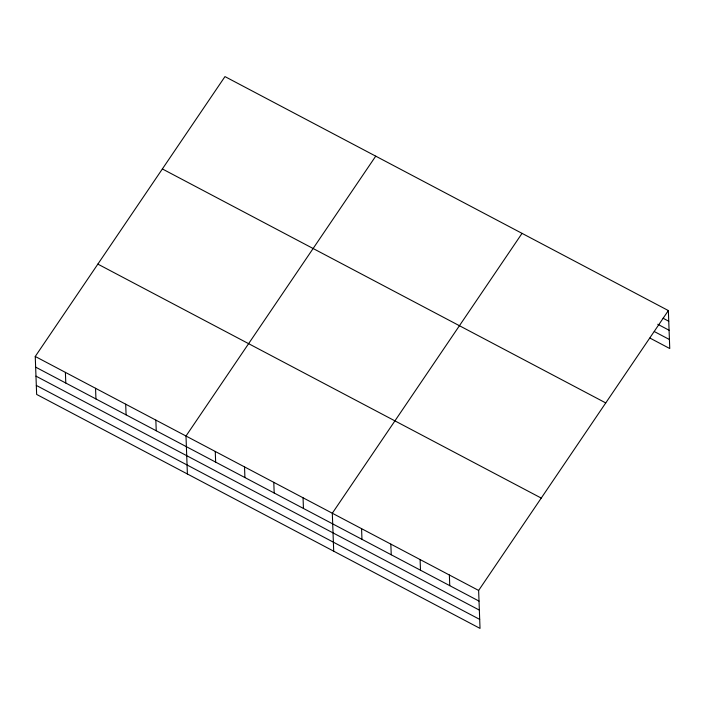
<?xml version="1.0" encoding="UTF-8"?>
<svg xmlns="http://www.w3.org/2000/svg" width="705" height="705" viewBox="0 0 705 705"><rect width="100%" height="100%" fill="white"/><g stroke="black" fill="none" stroke-linecap="round" stroke-linejoin="round"><path stroke-width="1.06" d="M668.358 310.57L478.633 590.446L480.026 628.402L36.642 394.43L35.25 356.466L224.974 76.598L668.358 310.57L669.75 348.534L649.931 338.065M375.73 156.149L185.997 436.025L187.389 473.98M522.044 233.364L332.311 513.231L333.703 551.187M663.088 318.246L668.745 321.233M657.747 324.265L669.08 330.24M654.319 331.553L669.424 339.519M162.37 168.953L605.745 402.925M97.863 264.111L541.237 498.083M35.25 356.466L478.633 590.446M35.638 367.129L479.021 601.101M35.973 376.135L479.347 610.107M36.308 385.423L479.691 619.395M449.367 574.998L449.755 585.661M420.101 559.558L420.497 570.222M390.843 544.119L391.231 554.773M361.577 528.671L361.965 539.334M303.053 497.792L303.441 508.446M273.787 482.343L274.183 493.007M244.529 466.904L244.917 477.567M215.263 451.464L215.651 462.119M155.849 420.11L156.237 430.773M125.701 404.203L126.089 414.857M95.554 388.288L95.942 398.951M65.398 372.381L65.794 383.035"/></g></svg>
